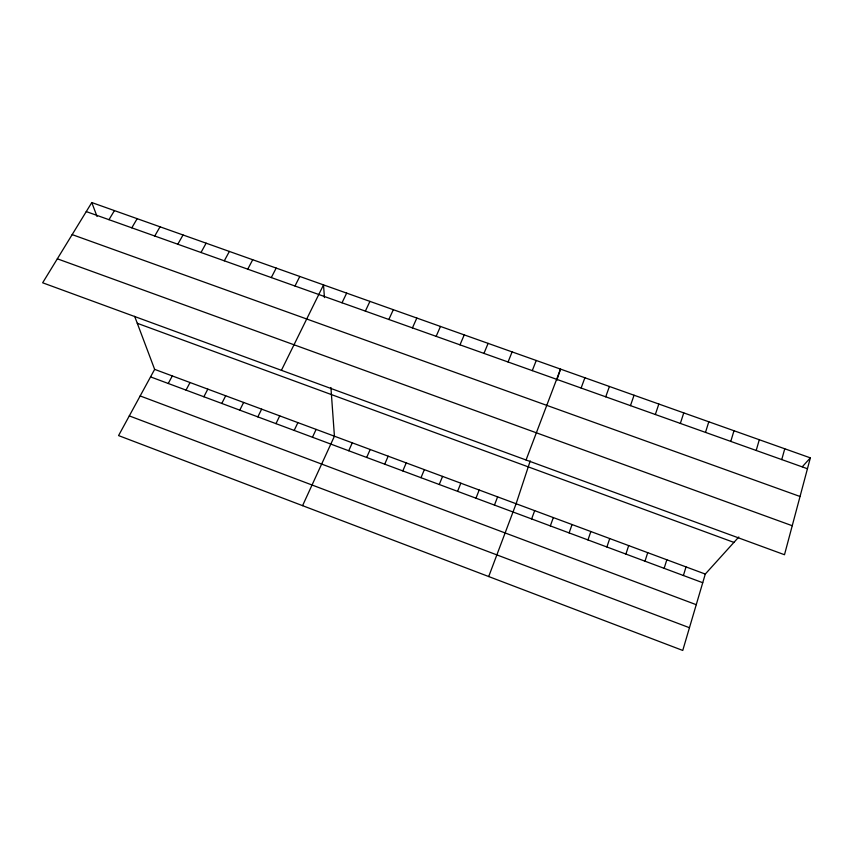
<?xml version="1.0" encoding="UTF-8"?>
<svg xmlns="http://www.w3.org/2000/svg" width="853" height="853" viewBox="0 0 853 853"><rect width="100%" height="100%" fill="white"/><g stroke="black" fill="none" stroke-linecap="round" stroke-linejoin="round"><path stroke-width="1.28" d="M810.35 457.869L784.493 554.727L42.65 282.791L91.793 202.556L810.35 457.869L802.31 466.762M781.753 459.586L784.76 448.774M756.195 450.469L759.298 439.732M738.815 536.985L705.282 574.069L682.752 650.444L118.567 435.584L154.649 369.37L134.667 316.335M730.776 441.406L733.985 430.733M683.402 575.519L686.015 566.914M705.495 432.396L708.8 421.787M664.156 568.343L666.822 559.771M644.996 561.199L647.715 552.669M680.353 423.429L683.754 412.884M625.899 554.077L628.682 545.6M530.235 460.887L516.108 503.75L488.705 576.553M556.753 380.47L560.506 369.093L526.056 460.002M655.339 414.505L658.836 404.034M606.899 546.997L609.724 538.552M587.962 539.938L590.852 531.536M630.463 405.644L634.056 395.227M569.111 532.912L572.054 524.542M605.726 396.816L609.415 386.473M550.334 525.906L553.33 517.579M531.632 518.933L534.682 510.648M581.117 388.04L584.891 377.762M494.452 505.083L497.608 496.872M532.283 370.628L536.238 360.478M475.974 498.195L479.183 490.027M457.581 491.328L460.833 483.203M508.057 361.992L512.109 351.894M439.252 484.504L442.558 476.411M483.96 353.398L488.108 343.364M420.998 477.701L424.357 469.64M459.991 344.847L464.224 334.888M402.819 470.92L406.231 462.902M384.714 464.171L388.179 456.184M436.15 336.349L440.468 326.443M366.673 457.443L370.191 449.499M412.436 327.893L416.84 318.041M348.717 450.747L352.278 442.846M302.57 505.658L334.429 436.214L330.921 387.507M388.84 319.48L393.329 309.692M312.465 437.237L316.122 429.4M365.361 311.11L369.935 301.386M294.178 430.424L297.889 422.63M342.01 302.783L346.67 293.112M275.967 423.632L279.731 415.88M281.415 370.319L323.522 284.891L324.439 297.601M257.841 416.872L261.647 409.152M239.778 410.144L243.627 402.456M294.978 286.011L299.798 276.457M221.791 403.437L225.693 395.781M271.297 277.566L276.201 268.077M203.867 396.752L207.823 389.139M247.743 269.164L252.723 259.728M186.029 390.109L190.027 382.528M168.254 383.477L172.295 375.938M224.307 260.805L229.372 251.432M200.999 252.499L206.138 243.18M177.808 244.225L183.032 234.97M154.745 236.004L160.044 226.802M131.799 227.826L137.173 218.677M108.971 219.679L114.43 210.595M86.26 211.587L807.45 468.745M72.164 234.607L800.039 496.489M57.343 258.811L792.234 525.725M137.28 323.287L733.921 542.401M154.649 369.37L705.282 574.069M150.554 376.887L702.733 582.716M140.169 395.952L696.251 604.692M129.293 415.901L689.459 627.723M91.793 202.556L97.05 216.491"/></g></svg>
